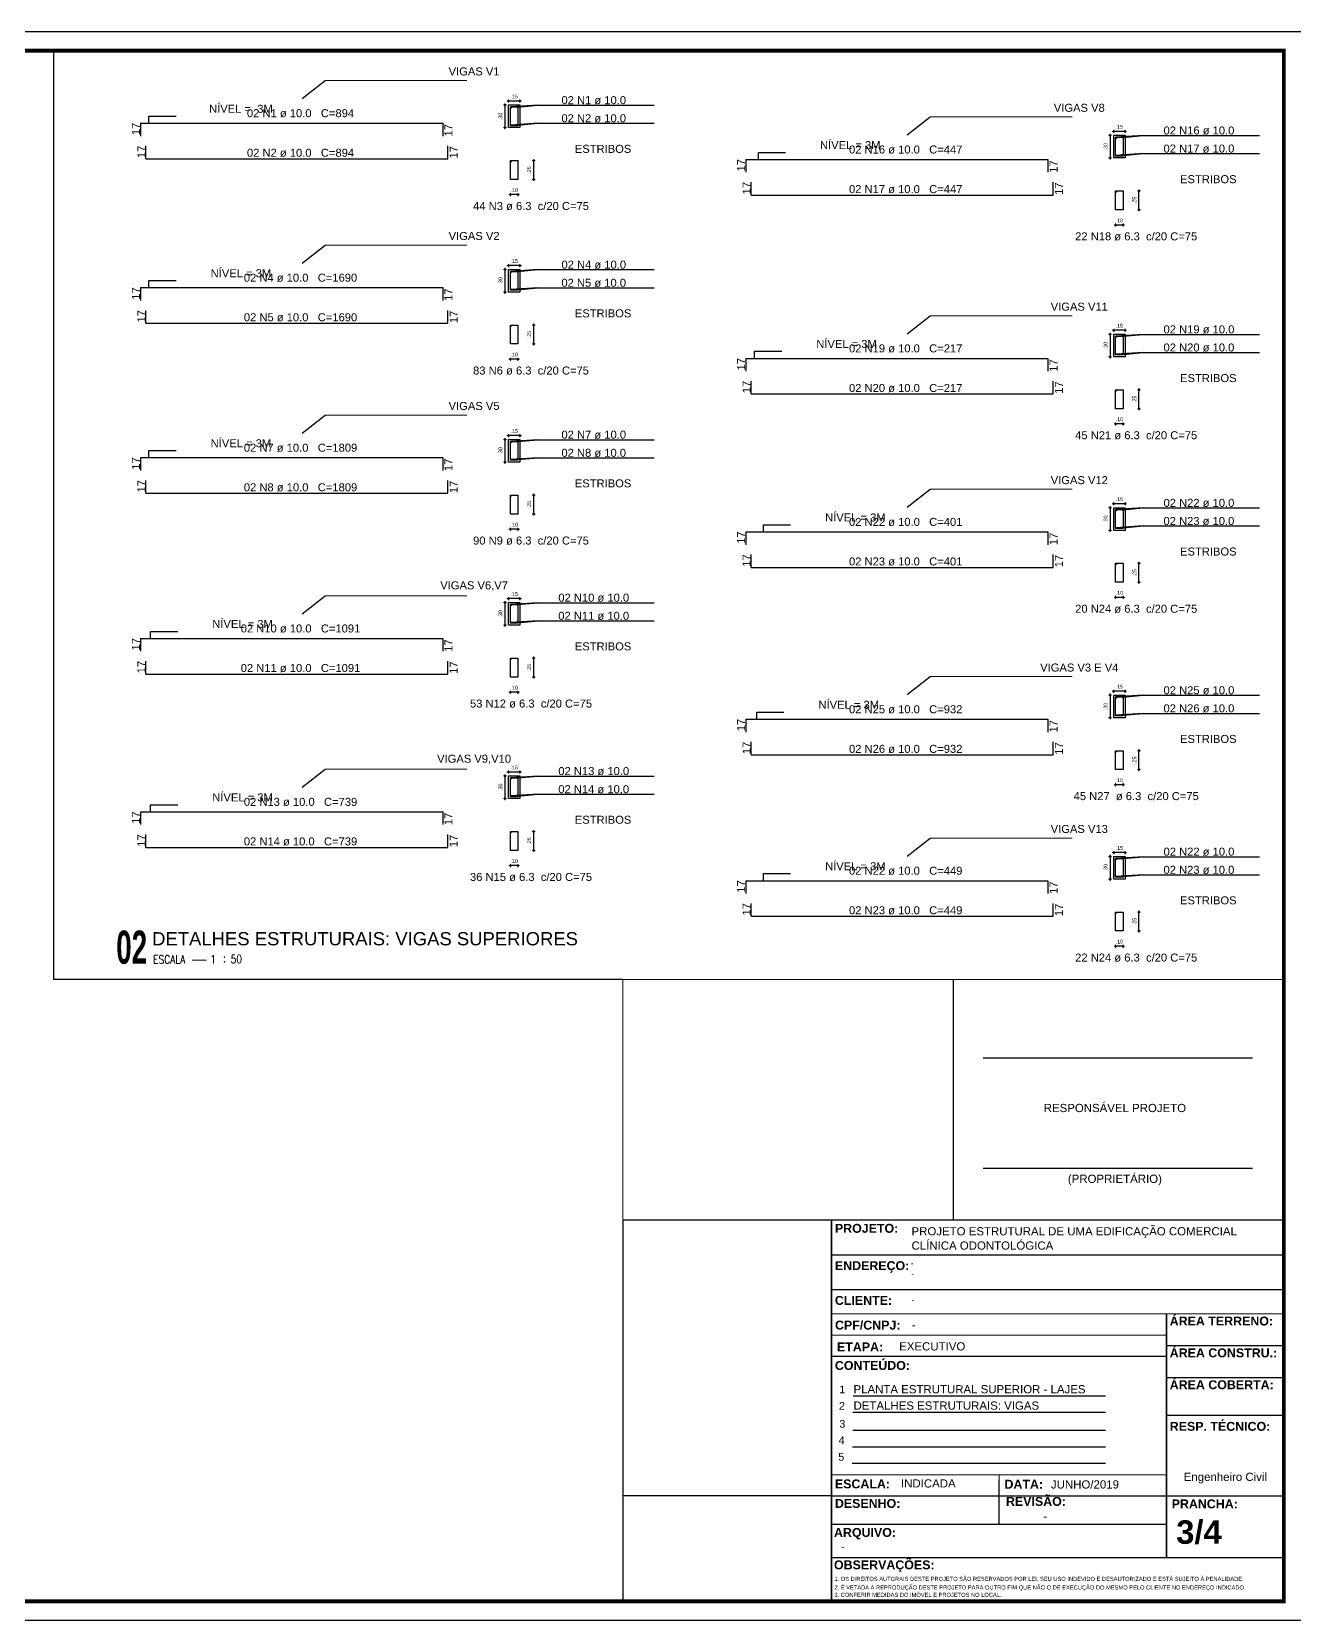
# Model space of a CAD drawing. Header units: millimetres. Extents: x 2317 to 2736, y 1295 to 1343.
# Drawn here: x 2399.63 to 2433.05, y 1299.25 to 1341.3 of the extents above; entities that cross this region are included whole.
import ezdxf
from ezdxf.enums import TextEntityAlignment as Align

# ---------------------------------------------------------------- set-up
doc = ezdxf.new("R2010")
doc.units = ezdxf.units.MM
for name, color, linetype in [('BL-CRM-03', 7, 'Continuous'), ('E-TXT-G', 3, 'Continuous'), ('E-TXT-Y', 2, 'Continuous'), ("LINHA - PROJETU'S", 1, 'Continuous'), ('P2', 1, 'Continuous'), ('PILARES', 1, 'Continuous'), ("PRANCHA - PROJETU'S", 7, 'Continuous'), ('TEXTO', 7, 'Continuous'), ('VIGAS', 5, 'Continuous')]:
    doc.layers.add(name, color=color, linetype=linetype)
for name, color, linetype, lineweight in [('COTAS', 53, 'Continuous', 9), ('DT-Armadura', 2, 'Continuous', 30), ('DT-Cotas', 9, 'Continuous', 5), ('E-TXT-W', 7, 'Continuous', 20)]:
    doc.layers.add(name, color=color, linetype=linetype, lineweight=lineweight)
doc.styles.add('Arial', font='arial.ttf')
doc.styles.add('CARIMBO_DADOS', font='arial.ttf', dxfattribs={"height": 0.1})
doc.styles.add('F2', font='ARIALN.TTF')
doc.styles.add('HELVET', font='HELVET.SHX')
doc.styles.add('REG140', font='romans.shx', dxfattribs={"width": 0.8, "height": 0.35})
doc.styles.add('REG80', font='romans.shx', dxfattribs={"width": 0.8, "height": 0.1})
doc.styles.add('SANSSERIF2', font='sanssb__.ttf', dxfattribs={"width": 0.8})
doc.styles.get("Standard").update_dxf_attribs({"font": 'arial.ttf'})

# ---------------------------------------------------------------- blocks, each defined once
blk = doc.blocks.new('IND_DES')
at = {"layer": 'E-TXT-W'}
blk.add_line((0.027, -0.243), (0.198, -0.243), dxfattribs=at)
at = {"layer": 'E-TXT-G', "style": 'REG80', "width": 0.8}
for s, p in [('ESCALA', (-0.446, -0.286)), ('1', (0.243, -0.286)), (':', (0.399, -0.271))]:
    blk.add_text(s, height=0.1, dxfattribs=at).set_placement(p)
blk.add_attdef('ESCALA', (0.49, -0.281), '', height=0.1, dxfattribs=at)
at = {"layer": 'E-TXT-W', "style": 'SANSSERIF2', "width": 0.6}
blk.add_attdef('00', text='', height=0.4, dxfattribs=at).set_placement((-0.708, -0.288), align=Align.CENTER)
at = {"layer": 'E-TXT-Y', "style": 'REG140', "width": 0.8}
for tag, p in [('PROJETO', (-0.456, 0.183)), ('DESENHO', (-0.458, -0.066))]:
    blk.add_attdef(tag, p, '', height=0.175, dxfattribs=at)
blk = doc.blocks.new('CIRCULOS')
at = {"layer": 'COTAS'}
for p, q in [((-4, 0), (4, 0)), ((0, 4), (0, -4))]:
    blk.add_line(p, q, dxfattribs=at)
for radius in [2, 1]:
    blk.add_circle((0, 0), radius, dxfattribs=at)

msp = doc.modelspace()

# ---------------------------------------------------------------- linework, layer by layer
for p, q in [((2406.782, 1339.535), (2407.391, 1340.014)), ((2413.023, 1339.362), (2412.307, 1339.316)), ((2412.494, 1339.312), (2413.023, 1339.362)), ((2413.023, 1339.362), (2416.103, 1339.362)), ((2413.022, 1338.882), (2412.306, 1338.836)), ((2412.493, 1338.832), (2413.022, 1338.882)), ((2413.022, 1338.882), (2416.103, 1338.882)), ((2422.805, 1338.574), (2423.413, 1339.052)), ((2429.045, 1338.559), (2428.329, 1338.513)), ((2428.517, 1338.509), (2429.045, 1338.559)), ((2429.045, 1338.559), (2432.126, 1338.559)), ((2429.045, 1338.079), (2428.329, 1338.033)), ((2428.516, 1338.029), (2429.045, 1338.079)), ((2429.045, 1338.079), (2432.125, 1338.079)), ((2406.782, 1335.181), (2407.391, 1335.659)), ((2413.023, 1335.007), (2412.307, 1334.961)), ((2412.494, 1334.957), (2413.023, 1335.007)), ((2413.023, 1335.007), (2416.103, 1335.007)), ((2413.022, 1334.527), (2412.306, 1334.481)), ((2412.493, 1334.477), (2413.022, 1334.527)), ((2413.022, 1334.527), (2416.103, 1334.527)), ((2422.805, 1333.309), (2423.413, 1333.787)), ((2429.045, 1333.294), (2428.329, 1333.248)), ((2428.517, 1333.244), (2429.045, 1333.294)), ((2429.045, 1333.294), (2432.126, 1333.294)), ((2429.045, 1332.814), (2428.329, 1332.768)), ((2428.516, 1332.764), (2429.045, 1332.814)), ((2429.045, 1332.814), (2432.125, 1332.814)), ((2406.782, 1330.68), (2407.391, 1331.158)), ((2413.023, 1330.506), (2412.307, 1330.46)), ((2412.494, 1330.456), (2413.023, 1330.506)), ((2413.023, 1330.506), (2416.103, 1330.506)), ((2413.022, 1330.026), (2412.306, 1329.98)), ((2412.493, 1329.977), (2413.022, 1330.026)), ((2413.022, 1330.026), (2416.103, 1330.026)), ((2422.805, 1328.716), (2423.413, 1329.195)), ((2429.045, 1328.701), (2428.329, 1328.655)), ((2428.517, 1328.652), (2429.045, 1328.701)), ((2429.045, 1328.701), (2432.126, 1328.701)), ((2429.045, 1328.221), (2428.329, 1328.176)), ((2428.516, 1328.172), (2429.045, 1328.221)), ((2429.045, 1328.221), (2432.125, 1328.221)), ((2406.782, 1325.895), (2407.391, 1326.374)), ((2413.023, 1326.191), (2412.307, 1326.145)), ((2412.494, 1326.141), (2413.023, 1326.191)), ((2413.023, 1326.191), (2416.103, 1326.191)), ((2413.022, 1325.711), (2412.306, 1325.665)), ((2412.493, 1325.661), (2413.022, 1325.711)), ((2413.022, 1325.711), (2416.103, 1325.711)), ((2422.805, 1323.756), (2423.413, 1324.234)), ((2429.045, 1323.741), (2428.329, 1323.695)), ((2428.517, 1323.691), (2429.045, 1323.741)), ((2429.045, 1323.741), (2432.126, 1323.741)), ((2429.045, 1323.261), (2428.329, 1323.215)), ((2428.516, 1323.211), (2429.045, 1323.261)), ((2429.045, 1323.261), (2432.125, 1323.261)), ((2406.782, 1321.305), (2407.391, 1321.784)), ((2413.023, 1321.601), (2412.307, 1321.555)), ((2412.494, 1321.551), (2413.023, 1321.601)), ((2413.023, 1321.601), (2416.103, 1321.601)), ((2413.022, 1321.121), (2412.306, 1321.075)), ((2412.493, 1321.071), (2413.022, 1321.121)), ((2413.022, 1321.121), (2416.103, 1321.121)), ((2422.805, 1319.482), (2423.413, 1319.961)), ((2429.045, 1319.467), (2428.329, 1319.422)), ((2428.517, 1319.418), (2429.045, 1319.467)), ((2429.045, 1319.467), (2432.126, 1319.467)), ((2429.045, 1318.987), (2428.329, 1318.942)), ((2428.516, 1318.938), (2429.045, 1318.987)), ((2429.045, 1318.987), (2432.125, 1318.987))]:
    msp.add_line(p, q)
at = {"color": 4}
msp.add_line((2432.773, 1309.639), (2432.773, 1316.217), dxfattribs=at)
for points in [[(2375.073, 1299.254), (2433.273, 1299.254), (2433.273, 1341.304), (2375.073, 1341.304)], [(2412.247, 1339.366), (2412.547, 1339.366), (2412.547, 1338.766), (2412.247, 1338.766)], [(2428.269, 1338.563), (2428.569, 1338.563), (2428.569, 1337.963), (2428.269, 1337.963)], [(2412.247, 1335.011), (2412.547, 1335.011), (2412.547, 1334.411), (2412.247, 1334.411)], [(2428.269, 1333.298), (2428.569, 1333.298), (2428.569, 1332.698), (2428.269, 1332.698)], [(2412.247, 1330.51), (2412.547, 1330.51), (2412.547, 1329.91), (2412.247, 1329.91)], [(2428.269, 1328.705), (2428.569, 1328.705), (2428.569, 1328.105), (2428.269, 1328.105)], [(2412.247, 1326.195), (2412.547, 1326.195), (2412.547, 1325.595), (2412.247, 1325.595)], [(2428.269, 1323.745), (2428.569, 1323.745), (2428.569, 1323.145), (2428.269, 1323.145)], [(2412.247, 1321.605), (2412.547, 1321.605), (2412.547, 1321.005), (2412.247, 1321.005)], [(2428.269, 1319.472), (2428.569, 1319.472), (2428.569, 1318.872), (2428.269, 1318.872)]]:
    msp.add_lwpolyline(points, close=True)
at = {"const_width": 0.1}
msp.add_lwpolyline([(2375.573, 1299.754), (2432.773, 1299.754), (2432.773, 1340.804), (2375.573, 1340.804)], close=True, dxfattribs=at)
at = {"layer": 'BL-CRM-03'}
msp.add_line((2402.504, 1299.754), (2402.504, 1299.754), dxfattribs=at)
at = {"layer": 'DT-Armadura', "color": 7}
for p, q in [((2402.729, 1338.885), (2402.729, 1339.072)), ((2402.729, 1339.072), (2403.445, 1339.072)), ((2418.862, 1337.924), (2418.862, 1338.11)), ((2418.862, 1338.11), (2419.578, 1338.11)), ((2402.729, 1334.531), (2402.729, 1334.717)), ((2402.729, 1334.717), (2403.445, 1334.717)), ((2418.763, 1332.659), (2418.763, 1332.845)), ((2418.763, 1332.845), (2419.479, 1332.845)), ((2402.729, 1330.03), (2402.729, 1330.216)), ((2402.729, 1330.216), (2403.445, 1330.216)), ((2418.997, 1328.066), (2418.997, 1328.253)), ((2418.997, 1328.253), (2419.713, 1328.253)), ((2402.773, 1325.245), (2402.773, 1325.432)), ((2402.773, 1325.432), (2403.489, 1325.432)), ((2418.822, 1323.106), (2418.822, 1323.292)), ((2418.822, 1323.292), (2419.538, 1323.292)), ((2402.773, 1320.655), (2402.773, 1320.842)), ((2402.773, 1320.842), (2403.489, 1320.842)), ((2418.997, 1318.832), (2418.997, 1319.019)), ((2418.997, 1319.019), (2419.713, 1319.019))]:
    msp.add_line(p, q, dxfattribs=at)
at = {"layer": 'DT-Cotas'}
for p, q in [((2407.391, 1340.014), (2411.147, 1340.014)), ((2423.413, 1339.052), (2427.169, 1339.052)), ((2407.391, 1335.659), (2411.147, 1335.659)), ((2423.413, 1333.787), (2427.169, 1333.787)), ((2407.391, 1331.158), (2411.147, 1331.158)), ((2423.413, 1329.195), (2427.169, 1329.195)), ((2407.391, 1326.374), (2411.147, 1326.374)), ((2423.413, 1324.234), (2427.169, 1324.234)), ((2407.391, 1321.784), (2411.147, 1321.784)), ((2423.413, 1319.961), (2427.169, 1319.961))]:
    msp.add_line(p, q, dxfattribs=at)
at = {"layer": 'E-TXT-G'}
for p, q in [((2431.94, 1314.131), (2424.814, 1314.131)), ((2431.94, 1311.216), (2424.814, 1311.216))]:
    msp.add_line(p, q, dxfattribs=at)
at = {"layer": "LINHA - PROJETU'S", "color": 1}
for p, q in [((2400.208, 1316.217), (2400.208, 1340.804)), ((2415.273, 1316.217), (2400.208, 1316.217))]:
    msp.add_line(p, q, dxfattribs=at)
at = {"layer": "LINHA - PROJETU'S", "color": 1, "const_width": 0.03}
for points in [[(2415.273, 1309.843), (2415.273, 1316.217), (2432.773, 1316.217)], [(2424.023, 1309.843), (2424.023, 1316.217)], [(2432.773, 1309.843), (2415.273, 1309.843), (2415.273, 1299.754)], [(2420.798, 1299.754), (2420.798, 1309.843)], [(2420.798, 1308.924), (2432.773, 1308.924)], [(2420.798, 1308.924), (2432.773, 1308.924)], [(2420.798, 1308.005), (2432.773, 1308.005)], [(2420.798, 1307.367), (2432.773, 1307.367)], [(2420.798, 1307.367), (2432.773, 1307.367)], [(2420.798, 1307.367), (2432.773, 1307.367)], [(2429.671, 1307.367), (2429.671, 1300.925)], [(2429.671, 1306.803), (2420.798, 1306.803)], [(2420.798, 1306.803), (2429.671, 1306.803)], [(2432.773, 1306.524), (2429.671, 1306.524)], [(2420.798, 1306.239), (2429.671, 1306.239)], [(2429.671, 1305.68), (2432.773, 1305.68)], [(2432.773, 1304.68), (2429.671, 1304.68)], [(2429.671, 1303.101), (2420.798, 1303.101)], [(2425.235, 1303.101), (2425.235, 1301.793)], [(2415.273, 1302.547), (2432.773, 1302.547)], [(2429.671, 1301.793), (2425.235, 1301.793), (2425.235, 1302.547)], [(2429.671, 1302.547), (2429.671, 1301.793)], [(2425.235, 1301.793), (2420.798, 1301.793)], [(2432.773, 1300.914), (2420.798, 1300.914)]]:
    msp.add_lwpolyline(points, dxfattribs=at)
at = {"layer": "LINHA - PROJETU'S", "color": 1}
for points in [[(2420.798, 1309.843), (2420.798, 1299.754)], [(2429.671, 1302.547), (2429.671, 1300.925)]]:
    msp.add_lwpolyline(points, dxfattribs=at)
at = {"layer": 'P2'}
msp.add_line((2432.773, 1309.843), (2415.273, 1309.843), dxfattribs=at)
at = {"layer": 'PILARES'}
for centre in [(2412.307, 1339.306), (2412.486, 1339.306), (2412.307, 1338.826), (2412.487, 1338.826), (2428.329, 1338.503), (2428.509, 1338.503), (2428.329, 1338.023), (2428.509, 1338.023), (2412.307, 1334.951), (2412.486, 1334.951), (2412.307, 1334.471), (2412.487, 1334.471), (2428.329, 1333.238), (2428.509, 1333.238), (2428.329, 1332.758), (2428.509, 1332.758), (2412.307, 1330.45), (2412.486, 1330.45), (2412.307, 1329.97), (2412.487, 1329.97), (2428.329, 1328.645), (2428.509, 1328.645), (2428.329, 1328.165), (2428.509, 1328.166), (2412.307, 1326.135), (2412.486, 1326.135), (2412.307, 1325.655), (2412.487, 1325.655), (2428.329, 1323.685), (2428.509, 1323.685), (2428.329, 1323.205), (2428.509, 1323.205), (2412.307, 1321.545), (2412.486, 1321.545), (2412.307, 1321.065), (2412.487, 1321.065), (2428.329, 1319.412), (2428.509, 1319.412), (2428.329, 1318.932), (2428.509, 1318.932)]:
    msp.add_circle(centre, 0.01, dxfattribs=at)
at = {"layer": "PRANCHA - PROJETU'S", "color": 1}
for p, q in [((2415.273, 1309.843), (2415.273, 1299.754)), ((2425.235, 1302.547), (2425.235, 1302.973)), ((2420.798, 1302.547), (2415.273, 1302.547)), ((2420.798, 1300.914), (2432.773, 1300.914))]:
    msp.add_line(p, q, dxfattribs=at)
at = {"layer": "PRANCHA - PROJETU'S"}
for p, q in [((2432.773, 1309.843), (2432.773, 1299.754)), ((2415.273, 1299.754), (2432.773, 1299.754)), ((2415.273, 1299.754), (2432.773, 1299.754)), ((2415.273, 1299.754), (2432.773, 1299.754)), ((2417.046, 1299.754), (2432.773, 1299.754)), ((2421.61, 1299.754), (2432.448, 1299.754)), ((2421.61, 1299.754), (2432.773, 1299.754))]:
    msp.add_line(p, q, dxfattribs=at)
at = {"layer": "PRANCHA - PROJETU'S", "color": 6}
for p, q in [((2421.371, 1305.194), (2428.053, 1305.194)), ((2421.362, 1304.76), (2428.053, 1304.76)), ((2421.362, 1304.285), (2428.053, 1304.285)), ((2421.353, 1303.848), (2428.053, 1303.848)), ((2421.353, 1303.848), (2428.053, 1303.848)), ((2421.344, 1303.411), (2428.053, 1303.411)), ((2421.344, 1303.411), (2428.053, 1303.411))]:
    msp.add_line(p, q, dxfattribs=at)
at = {"layer": "PRANCHA - PROJETU'S", "color": 1}
for points in [[(2432.773, 1309.843), (2415.273, 1309.843), (2415.273, 1299.754)], [(2420.798, 1302.198), (2420.798, 1309.843)], [(2429.671, 1300.925), (2429.671, 1307.367)], [(2429.671, 1305.68), (2432.773, 1305.68)], [(2429.671, 1304.68), (2432.773, 1304.68)], [(2432.773, 1302.973), (2432.814, 1302.973)], [(2420.798, 1302.547), (2432.773, 1302.547)], [(2425.235, 1301.793), (2425.235, 1302.547)], [(2420.798, 1299.754), (2420.798, 1302.198)], [(2429.671, 1302.198), (2429.671, 1302.201)], [(2420.798, 1301.793), (2429.671, 1301.793)]]:
    msp.add_lwpolyline(points, dxfattribs=at)
at = {"layer": 'VIGAS', "color": 8}
for p, q in [((2412.153, 1339.356), (2412.153, 1338.776)), ((2412.237, 1339.469), (2412.227, 1339.469)), ((2412.547, 1339.469), (2412.247, 1339.469)), ((2412.557, 1339.469), (2412.567, 1339.469)), ((2428.175, 1338.553), (2428.175, 1337.973)), ((2428.259, 1338.666), (2428.249, 1338.666)), ((2428.569, 1338.666), (2428.269, 1338.666)), ((2428.579, 1338.666), (2428.589, 1338.666)), ((2412.916, 1337.404), (2412.916, 1337.884)), ((2412.287, 1336.992), (2412.277, 1336.992)), ((2412.497, 1336.992), (2412.297, 1336.992)), ((2412.507, 1336.992), (2412.517, 1336.992)), ((2428.938, 1336.601), (2428.938, 1337.081)), ((2428.309, 1336.189), (2428.299, 1336.189)), ((2428.519, 1336.189), (2428.319, 1336.189)), ((2428.529, 1336.189), (2428.539, 1336.189)), ((2412.237, 1335.114), (2412.227, 1335.114)), ((2412.547, 1335.114), (2412.247, 1335.114)), ((2412.557, 1335.114), (2412.567, 1335.114)), ((2412.153, 1335.001), (2412.153, 1334.421)), ((2412.916, 1333.049), (2412.916, 1333.529)), ((2428.175, 1333.288), (2428.175, 1332.708)), ((2428.259, 1333.401), (2428.249, 1333.401)), ((2428.569, 1333.401), (2428.269, 1333.401)), ((2428.579, 1333.401), (2428.589, 1333.401)), ((2412.287, 1332.637), (2412.277, 1332.637)), ((2412.497, 1332.637), (2412.297, 1332.637)), ((2412.507, 1332.637), (2412.517, 1332.637)), ((2428.938, 1331.336), (2428.938, 1331.816)), ((2428.309, 1330.924), (2428.299, 1330.924)), ((2428.519, 1330.924), (2428.319, 1330.924)), ((2428.529, 1330.924), (2428.539, 1330.924)), ((2412.153, 1330.5), (2412.153, 1329.92)), ((2412.237, 1330.613), (2412.227, 1330.613)), ((2412.547, 1330.613), (2412.247, 1330.613)), ((2412.557, 1330.613), (2412.567, 1330.613)), ((2412.916, 1328.548), (2412.916, 1329.028)), ((2428.259, 1328.809), (2428.249, 1328.809)), ((2428.569, 1328.809), (2428.269, 1328.809)), ((2428.579, 1328.809), (2428.589, 1328.809)), ((2428.175, 1328.695), (2428.175, 1328.115)), ((2412.287, 1328.136), (2412.277, 1328.136)), ((2412.497, 1328.136), (2412.297, 1328.136)), ((2412.507, 1328.136), (2412.517, 1328.136)), ((2428.938, 1326.743), (2428.938, 1327.223)), ((2412.237, 1326.298), (2412.227, 1326.298)), ((2412.547, 1326.298), (2412.247, 1326.298)), ((2412.557, 1326.298), (2412.567, 1326.298)), ((2428.309, 1326.331), (2428.299, 1326.331)), ((2428.519, 1326.331), (2428.319, 1326.331)), ((2428.529, 1326.331), (2428.539, 1326.331)), ((2412.153, 1326.185), (2412.153, 1325.605)), ((2412.916, 1324.233), (2412.916, 1324.713)), ((2412.287, 1323.821), (2412.277, 1323.821)), ((2412.497, 1323.821), (2412.297, 1323.821)), ((2412.507, 1323.821), (2412.517, 1323.821)), ((2428.175, 1323.735), (2428.175, 1323.155)), ((2428.259, 1323.848), (2428.249, 1323.848)), ((2428.569, 1323.848), (2428.269, 1323.848)), ((2428.579, 1323.848), (2428.589, 1323.848)), ((2428.938, 1321.783), (2428.938, 1322.263)), ((2412.237, 1321.708), (2412.227, 1321.708)), ((2412.547, 1321.708), (2412.247, 1321.708)), ((2412.557, 1321.708), (2412.567, 1321.708)), ((2412.153, 1321.595), (2412.153, 1321.015)), ((2428.309, 1321.371), (2428.299, 1321.371)), ((2428.519, 1321.371), (2428.319, 1321.371)), ((2428.529, 1321.371), (2428.539, 1321.371)), ((2412.916, 1319.643), (2412.916, 1320.123)), ((2428.259, 1319.575), (2428.249, 1319.575)), ((2428.569, 1319.575), (2428.269, 1319.575)), ((2428.579, 1319.575), (2428.589, 1319.575)), ((2412.287, 1319.231), (2412.277, 1319.231)), ((2412.497, 1319.231), (2412.297, 1319.231)), ((2412.507, 1319.231), (2412.517, 1319.231)), ((2428.175, 1319.462), (2428.175, 1318.882)), ((2428.938, 1317.51), (2428.938, 1317.99)), ((2428.309, 1317.097), (2428.299, 1317.097)), ((2428.519, 1317.097), (2428.319, 1317.097)), ((2428.529, 1317.097), (2428.539, 1317.097))]:
    msp.add_line(p, q, dxfattribs=at)
at = {"layer": 'VIGAS'}
for p, q in [((2412.297, 1339.295), (2412.329, 1339.295)), ((2412.318, 1339.316), (2412.318, 1339.29)), ((2402.504, 1338.885), (2410.504, 1338.885)), ((2402.504, 1338.885), (2402.504, 1338.545)), ((2410.504, 1338.885), (2410.504, 1338.545)), ((2428.319, 1338.492), (2428.351, 1338.492)), ((2428.341, 1338.513), (2428.341, 1338.487)), ((2402.645, 1337.944), (2402.645, 1338.284)), ((2410.645, 1337.944), (2410.645, 1338.284)), ((2402.645, 1337.944), (2410.645, 1337.944)), ((2412.297, 1337.873), (2412.329, 1337.873)), ((2412.318, 1337.894), (2412.318, 1337.868)), ((2418.526, 1337.924), (2426.526, 1337.924)), ((2418.526, 1337.924), (2418.526, 1337.584)), ((2426.526, 1337.924), (2426.526, 1337.584)), ((2418.668, 1336.982), (2418.668, 1337.322)), ((2426.668, 1336.982), (2426.668, 1337.322)), ((2418.668, 1336.982), (2426.668, 1336.982)), ((2428.319, 1337.07), (2428.351, 1337.07)), ((2428.341, 1337.091), (2428.341, 1337.065)), ((2412.297, 1334.94), (2412.329, 1334.94)), ((2412.318, 1334.961), (2412.318, 1334.935)), ((2402.504, 1334.531), (2410.504, 1334.531)), ((2402.504, 1334.531), (2402.504, 1334.191)), ((2410.504, 1334.531), (2410.504, 1334.191)), ((2402.645, 1333.589), (2402.645, 1333.929)), ((2410.645, 1333.589), (2410.645, 1333.929)), ((2402.645, 1333.589), (2410.645, 1333.589)), ((2412.297, 1333.518), (2412.329, 1333.518)), ((2412.318, 1333.539), (2412.318, 1333.513)), ((2428.319, 1333.227), (2428.351, 1333.227)), ((2428.341, 1333.248), (2428.341, 1333.222)), ((2418.526, 1332.659), (2426.526, 1332.659)), ((2418.526, 1332.659), (2418.526, 1332.319)), ((2426.526, 1332.659), (2426.526, 1332.319)), ((2418.668, 1331.717), (2418.668, 1332.057)), ((2426.668, 1331.717), (2426.668, 1332.057)), ((2428.319, 1331.805), (2428.351, 1331.805)), ((2428.341, 1331.826), (2428.341, 1331.8)), ((2418.668, 1331.717), (2426.668, 1331.717)), ((2412.297, 1330.439), (2412.329, 1330.439)), ((2412.318, 1330.46), (2412.318, 1330.434)), ((2402.504, 1330.03), (2410.504, 1330.03)), ((2402.504, 1330.03), (2402.504, 1329.69)), ((2410.504, 1330.03), (2410.504, 1329.69)), ((2402.645, 1329.088), (2402.645, 1329.428)), ((2410.645, 1329.088), (2410.645, 1329.428)), ((2402.645, 1329.088), (2410.645, 1329.088)), ((2412.297, 1329.017), (2412.329, 1329.017)), ((2412.318, 1329.038), (2412.318, 1329.012)), ((2428.319, 1328.634), (2428.351, 1328.634)), ((2428.341, 1328.655), (2428.341, 1328.629)), ((2418.526, 1328.066), (2426.526, 1328.066)), ((2418.526, 1328.066), (2418.526, 1327.726)), ((2426.526, 1328.066), (2426.526, 1327.726)), ((2418.668, 1327.124), (2418.668, 1327.464)), ((2418.668, 1327.124), (2426.668, 1327.124)), ((2426.668, 1327.124), (2426.668, 1327.464)), ((2428.319, 1327.212), (2428.351, 1327.212)), ((2428.341, 1327.233), (2428.341, 1327.207)), ((2412.297, 1326.124), (2412.329, 1326.124)), ((2412.318, 1326.145), (2412.318, 1326.119)), ((2402.504, 1325.245), (2410.504, 1325.245)), ((2402.504, 1325.245), (2402.504, 1324.905)), ((2410.504, 1325.245), (2410.504, 1324.905)), ((2402.645, 1324.303), (2402.645, 1324.643)), ((2410.645, 1324.303), (2410.645, 1324.643)), ((2412.297, 1324.702), (2412.329, 1324.702)), ((2412.318, 1324.723), (2412.318, 1324.697)), ((2402.645, 1324.303), (2410.645, 1324.303)), ((2428.319, 1323.674), (2428.351, 1323.674)), ((2428.341, 1323.695), (2428.341, 1323.669)), ((2418.526, 1323.106), (2426.526, 1323.106)), ((2418.526, 1323.106), (2418.526, 1322.766)), ((2426.526, 1323.106), (2426.526, 1322.766)), ((2418.668, 1322.164), (2418.668, 1322.504)), ((2426.668, 1322.164), (2426.668, 1322.504)), ((2418.668, 1322.164), (2426.668, 1322.164)), ((2428.319, 1322.252), (2428.351, 1322.252)), ((2428.341, 1322.273), (2428.341, 1322.247)), ((2412.297, 1321.534), (2412.329, 1321.534)), ((2412.318, 1321.555), (2412.318, 1321.529)), ((2402.504, 1320.655), (2410.504, 1320.655)), ((2402.504, 1320.655), (2402.504, 1320.315)), ((2410.504, 1320.655), (2410.504, 1320.315)), ((2402.645, 1319.713), (2402.645, 1320.053)), ((2410.645, 1319.713), (2410.645, 1320.053)), ((2412.297, 1320.112), (2412.329, 1320.112)), ((2412.318, 1320.133), (2412.318, 1320.107)), ((2402.645, 1319.713), (2410.645, 1319.713)), ((2428.319, 1319.4), (2428.351, 1319.4)), ((2428.341, 1319.422), (2428.341, 1319.396)), ((2418.526, 1318.832), (2426.526, 1318.832)), ((2418.526, 1318.832), (2418.526, 1318.492)), ((2426.526, 1318.832), (2426.526, 1318.492)), ((2418.668, 1317.89), (2418.668, 1318.23)), ((2418.668, 1317.89), (2426.668, 1317.89)), ((2426.668, 1317.89), (2426.668, 1318.23)), ((2428.319, 1317.978), (2428.351, 1317.978)), ((2428.341, 1318), (2428.341, 1317.974))]:
    msp.add_line(p, q, dxfattribs=at)
for points in [[(2412.297, 1339.316), (2412.497, 1339.316), (2412.497, 1338.816), (2412.297, 1338.816)], [(2428.319, 1338.513), (2428.519, 1338.513), (2428.519, 1338.013), (2428.319, 1338.013)], [(2412.297, 1337.894), (2412.497, 1337.894), (2412.497, 1337.394), (2412.297, 1337.394)], [(2428.319, 1337.091), (2428.519, 1337.091), (2428.519, 1336.591), (2428.319, 1336.591)], [(2412.297, 1334.961), (2412.497, 1334.961), (2412.497, 1334.461), (2412.297, 1334.461)], [(2412.297, 1333.539), (2412.497, 1333.539), (2412.497, 1333.039), (2412.297, 1333.039)], [(2428.319, 1333.248), (2428.519, 1333.248), (2428.519, 1332.748), (2428.319, 1332.748)], [(2428.319, 1331.826), (2428.519, 1331.826), (2428.519, 1331.326), (2428.319, 1331.326)], [(2412.297, 1330.46), (2412.497, 1330.46), (2412.497, 1329.96), (2412.297, 1329.96)], [(2412.297, 1329.038), (2412.497, 1329.038), (2412.497, 1328.538), (2412.297, 1328.538)], [(2428.319, 1328.655), (2428.519, 1328.655), (2428.519, 1328.155), (2428.319, 1328.155)], [(2428.319, 1327.233), (2428.519, 1327.233), (2428.519, 1326.733), (2428.319, 1326.733)], [(2412.297, 1326.145), (2412.497, 1326.145), (2412.497, 1325.645), (2412.297, 1325.645)], [(2412.297, 1324.723), (2412.497, 1324.723), (2412.497, 1324.223), (2412.297, 1324.223)], [(2428.319, 1323.695), (2428.519, 1323.695), (2428.519, 1323.195), (2428.319, 1323.195)], [(2428.319, 1322.273), (2428.519, 1322.273), (2428.519, 1321.773), (2428.319, 1321.773)], [(2412.297, 1321.555), (2412.497, 1321.555), (2412.497, 1321.055), (2412.297, 1321.055)], [(2412.297, 1320.133), (2412.497, 1320.133), (2412.497, 1319.633), (2412.297, 1319.633)], [(2428.319, 1319.422), (2428.519, 1319.422), (2428.519, 1318.922), (2428.319, 1318.922)], [(2428.319, 1318), (2428.519, 1318), (2428.519, 1317.5), (2428.319, 1317.5)]]:
    msp.add_lwpolyline(points, close=True, dxfattribs=at)

# ---------------------------------------------------------------- block references
ref = msp.add_blockref('IND_DES', (2403.817, 1317.264), dxfattribs=dict(xscale=2.193744800000605, yscale=2.193744800000013, zscale=2.193744800000013))
ref.add_attrib('00', '02', dxfattribs={"layer": 'E-TXT-W', "height": 0.8775, "style": 'SANSSERIF2', "width": 0.6}).set_placement((2402.271, 1316.632), align=Align.CENTER)
ref.add_attrib('DESENHO', 'DETALHES ESTRUTURAIS: VIGAS SUPERIORES', (2402.812, 1317.12), dxfattribs={"layer": 'E-TXT-Y', "height": 0.35})
ref.add_attrib('ESCALA', '50', (2404.891, 1316.647), dxfattribs={"layer": 'E-TXT-G', "height": 0.2194, "style": 'REG80', "width": 0.8})
at = {"layer": 'VIGAS', "color": 8, "xscale": 0.01, "yscale": 0.01, "zscale": 0.01}
for p, rotation in [((2412.153, 1339.366), 90), ((2412.547, 1339.469), 180), ((2412.153, 1338.766), 270), ((2428.175, 1338.563), 90), ((2428.569, 1338.666), 180), ((2412.916, 1337.894), 90), ((2428.175, 1337.963), 270), ((2412.916, 1337.394), 270), ((2412.497, 1336.992), 180), ((2428.938, 1337.091), 90), ((2428.938, 1336.591), 270), ((2428.519, 1336.189), 180), ((2412.547, 1335.114), 180), ((2412.153, 1335.011), 90), ((2412.153, 1334.411), 270), ((2412.916, 1333.539), 90), ((2428.569, 1333.401), 180), ((2412.916, 1333.039), 270), ((2428.175, 1333.298), 90), ((2412.497, 1332.637), 180), ((2428.175, 1332.698), 270), ((2428.938, 1331.826), 90), ((2428.938, 1331.326), 270), ((2428.519, 1330.924), 180), ((2412.153, 1330.51), 90), ((2412.547, 1330.613), 180), ((2412.153, 1329.91), 270), ((2412.916, 1329.038), 90), ((2428.569, 1328.809), 180), ((2412.916, 1328.538), 270), ((2428.175, 1328.705), 90), ((2412.497, 1328.136), 180), ((2428.175, 1328.105), 270), ((2428.938, 1327.233), 90), ((2428.938, 1326.733), 270), ((2412.547, 1326.298), 180), ((2428.519, 1326.331), 180), ((2412.153, 1326.195), 90), ((2412.153, 1325.595), 270), ((2412.916, 1324.723), 90), ((2412.916, 1324.223), 270), ((2412.497, 1323.821), 180), ((2428.175, 1323.745), 90), ((2428.569, 1323.848), 180), ((2428.175, 1323.145), 270), ((2428.938, 1322.273), 90), ((2412.153, 1321.605), 90), ((2412.547, 1321.708), 180), ((2428.938, 1321.773), 270), ((2428.519, 1321.371), 180), ((2412.153, 1321.005), 270), ((2412.916, 1320.133), 90), ((2412.916, 1319.633), 270), ((2428.569, 1319.575), 180), ((2412.497, 1319.231), 180), ((2428.175, 1319.472), 90), ((2428.175, 1318.872), 270), ((2428.938, 1318), 90), ((2428.938, 1317.5), 270), ((2428.519, 1317.097), 180)]:
    msp.add_blockref('CIRCULOS', p, dxfattribs=dict(at, rotation=rotation))
for p in [(2412.247, 1339.469), (2428.269, 1338.666), (2412.297, 1336.992), (2428.319, 1336.189), (2412.247, 1335.114), (2428.269, 1333.401), (2412.297, 1332.637), (2428.319, 1330.924), (2412.247, 1330.613), (2428.269, 1328.809), (2412.297, 1328.136), (2412.247, 1326.298), (2428.319, 1326.331), (2412.297, 1323.821), (2428.269, 1323.848), (2412.247, 1321.708), (2428.319, 1321.371), (2428.269, 1319.575), (2412.297, 1319.231), (2428.319, 1317.097)]:
    msp.add_blockref('CIRCULOS', p, dxfattribs=at)

# ---------------------------------------------------------------- texts
at = {"layer": 'DT-Armadura', "color": 7, "char_height": 0.2118, "width": 5.59152, "attachment_point": 8, "line_spacing_factor": 0.9, "style": 'Arial'}
for s, insert in [('\\A1;\\pt1.4826;VIGAS V1 ', (2411.336, 1340.145)), ('\\A1;NÍVEL =  3M', (2405.163, 1339.157)), ('02 N1 ø 10.0   ', (2414.504, 1339.382)), ('\\A1;VIGAS V8 ', (2427.358, 1339.183)), ('02 N1 ø 10.0   C=894', (2406.741, 1339.037)), ('02 N2 ø 10.0  ', (2414.503, 1338.903)), ('\\A1;NÍVEL = 3M', (2421.295, 1338.196)), ('02 N16 ø 10.0   ', (2430.526, 1338.58)), ('02 N2 ø 10.0   C=894', (2406.741, 1337.99)), ('\\A1;ESTRIBOS', (2414.751, 1338.096)), ('02 N16 ø 10.0   C=447', (2422.763, 1338.076)), ('02 N17 ø 10.0  ', (2430.525, 1338.1)), ('02 N17 ø 10.0   C=447', (2422.763, 1337.028)), ('\\A1;ESTRIBOS', (2430.774, 1337.293)), ('44 N3 ø 6.3  c/20 C=75', (2412.843, 1336.58)), ('\\A1;\\pt1.4826;VIGAS V2 ', (2411.336, 1335.79)), ('22 N18 ø 6.3  c/20 C=75', (2428.865, 1335.777)), ('02 N4 ø 10.0   ', (2414.504, 1335.028)), ('\\A1;NÍVEL = 3M', (2405.163, 1334.803)), ('02 N4 ø 10.0   C=1690', (2406.741, 1334.683)), ('02 N5 ø 10.0  ', (2414.503, 1334.548)), ('02 N5 ø 10.0   C=1690', (2406.741, 1333.635)), ('\\A1;ESTRIBOS', (2414.751, 1333.742)), ('\\A1;VIGAS V11', (2427.358, 1333.918)), ('02 N19 ø 10.0   ', (2430.526, 1333.314)), ('\\A1;NÍVEL = 3M ', (2421.197, 1332.931)), ('02 N19 ø 10.0   C=217', (2422.763, 1332.811)), ('02 N20 ø 10.0  ', (2430.525, 1332.835)), ('83 N6 ø 6.3  c/20 C=75', (2412.843, 1332.225)), ('\\A1;ESTRIBOS', (2430.774, 1332.028)), ('02 N20 ø 10.0   C=217', (2422.763, 1331.763)), ('\\A1;\\pt1.4826;VIGAS V5', (2411.336, 1331.29)), ('\\A1;NÍVEL = 3M', (2405.163, 1330.302)), ('02 N7 ø 10.0   ', (2414.504, 1330.527)), ('45 N21 ø 6.3  c/20 C=75', (2428.865, 1330.512)), ('02 N7 ø 10.0   C=1809', (2406.741, 1330.182)), ('02 N8 ø 10.0  ', (2414.503, 1330.047)), ('02 N8 ø 10.0   C=1809', (2406.741, 1329.134)), ('\\A1;ESTRIBOS', (2414.751, 1329.241)), ('\\A1;VIGAS V12', (2427.358, 1329.326)), ('02 N22 ø 10.0   ', (2430.526, 1328.722)), ('\\A1;NÍVEL = 3M', (2421.43, 1328.338)), ('02 N22 ø 10.0   C=401', (2422.763, 1328.218)), ('02 N23 ø 10.0  ', (2430.525, 1328.242)), ('90 N9 ø 6.3  c/20 C=75', (2412.843, 1327.724)), ('\\A1;ESTRIBOS', (2430.774, 1327.436)), ('02 N23 ø 10.0   C=401', (2422.763, 1327.171)), ('\\A1;VIGAS V6,V7', (2411.336, 1326.505)), ('02 N10 ø 10.0   ', (2414.504, 1326.212)), ('02 N11 ø 10.0  ', (2414.503, 1325.732)), ('20 N24 ø 6.3  c/20 C=75', (2428.865, 1325.919)), ('\\A1;NÍVEL = 3M', (2405.206, 1325.517)), ('02 N10 ø 10.0   C=1091', (2406.741, 1325.397)), ('\\A1;ESTRIBOS', (2414.751, 1324.926)), ('\\A1;VIGAS V3 E V4', (2427.358, 1324.365)), ('02 N11 ø 10.0   C=1091', (2406.741, 1324.35)), ('02 N25 ø 10.0   ', (2430.526, 1323.761)), ('53 N12 ø 6.3  c/20 C=75', (2412.843, 1323.409)), ('\\A1;NÍVEL = 3M', (2421.255, 1323.378)), ('02 N25 ø 10.0   C=932', (2422.763, 1323.258)), ('02 N26 ø 10.0  ', (2430.525, 1323.282)), ('\\A1;ESTRIBOS', (2430.774, 1322.475)), ('\\A1;VIGAS V9,V10', (2411.336, 1321.915)), ('02 N26 ø 10.0   C=932', (2422.763, 1322.21)), ('02 N13 ø 10.0   ', (2414.504, 1321.622)), ('02 N14 ø 10.0  ', (2414.503, 1321.142)), ('\\A1;NÍVEL = 3M', (2405.206, 1320.927)), ('02 N13 ø 10.0   C=739', (2406.741, 1320.807)), ('45 N27  ø 6.3  c/20 C=75', (2428.865, 1320.959)), ('\\A1;ESTRIBOS', (2414.751, 1320.336)), ('02 N14 ø 10.0   C=739', (2406.741, 1319.76)), ('\\A1;VIGAS V13', (2427.358, 1320.092)), ('02 N22 ø 10.0   ', (2430.526, 1319.488)), ('\\A1;NÍVEL = 3M', (2421.43, 1319.104)), ('02 N22 ø 10.0   C=449', (2422.763, 1318.984)), ('02 N23 ø 10.0  ', (2430.525, 1319.008)), ('36 N15 ø 6.3  c/20 C=75', (2412.843, 1318.819)), ('\\A1;ESTRIBOS', (2430.774, 1318.202)), ('02 N23 ø 10.0   C=449', (2422.763, 1317.937)), ('22 N24 ø 6.3  c/20 C=75', (2428.865, 1316.685))]:
    msp.add_mtext(s, dxfattribs=dict(at, insert=insert))
at = {"layer": 'DT-Armadura', "color": 7, "char_height": 0.2118, "width": 5.59152, "attachment_point": 8, "rotation": 90, "line_spacing_factor": 0.9, "style": 'Arial'}
for insert in [(2402.488, 1338.732), (2410.761, 1338.698), (2402.634, 1338.126), (2410.901, 1338.112), (2418.511, 1337.77), (2426.783, 1337.736), (2418.656, 1337.165), (2426.924, 1337.15), (2402.488, 1334.377), (2410.761, 1334.343), (2402.634, 1333.771), (2410.901, 1333.757), (2418.511, 1332.505), (2426.783, 1332.471), (2418.656, 1331.899), (2426.924, 1331.885), (2402.488, 1329.876), (2410.761, 1329.842), (2402.634, 1329.271), (2410.901, 1329.256), (2418.511, 1327.912), (2426.783, 1327.878), (2418.656, 1327.307), (2426.924, 1327.292), (2402.488, 1325.091), (2410.761, 1325.057), (2402.634, 1324.486), (2410.901, 1324.471), (2418.511, 1322.952), (2426.783, 1322.918), (2418.656, 1322.346), (2426.924, 1322.332), (2402.488, 1320.501), (2410.761, 1320.467), (2402.634, 1319.896), (2410.901, 1319.881), (2418.511, 1318.679), (2426.783, 1318.645), (2418.656, 1318.073), (2426.924, 1318.059)]:
    msp.add_mtext('17', dxfattribs=dict(at, insert=insert))
at = {"layer": "PRANCHA - PROJETU'S", "color": 2, "style": 'Arial'}
for s, p in [('RESPONSÁVEL PROJETO', (2428.301, 1312.841)), ('(PROPRIETÁRIO)', (2428.301, 1310.936))]:
    msp.add_text(s, height=0.21676, dxfattribs=at).set_placement(p, align=Align.MIDDLE)
for s, height, p in [('PROJETO ESTRUTURAL DE UMA EDIFICAÇÃO COMERCIAL', 0.21676, (2422.917, 1309.442)), ('CLÍNICA ODONTOLÓGICA', 0.21676, (2422.917, 1309.064)), ('-', 0.217, (2422.921, 1306.962)), ('EXECUTIVO', 0.2168, (2422.59, 1306.396)), ('PLANTA ESTRUTURAL SUPERIOR - LAJES', 0.21676, (2421.382, 1305.261)), ('DETALHES ESTRUTURAIS: VIGAS', 0.21676, (2421.382, 1304.828)), ('INDICADA', 0.2168, (2422.638, 1302.768)), ('JUNHO/2019', 0.2168, (2426.608, 1302.741)), ('-', 0.217, (2426.404, 1301.896)), ('-', 0.217, (2421.042, 1301.101))]:
    msp.add_text(s, height=height, dxfattribs=at).set_placement(p)
at = {"layer": "PRANCHA - PROJETU'S", "style": 'Arial'}
for s, height, p in [('1', 0.205, (2421.004, 1305.261)), ('2', 0.205, (2420.995, 1304.827)), ('3', 0.205, (2421.004, 1304.352)), ('4', 0.205, (2420.986, 1303.915)), ('5', 0.205, (2420.977, 1303.478)), ('2. É VETADA A REPRODUÇÃO DESTE PROJETO PARA OUTRO FIM QUE NÃO O DE EXECUÇÃO DO MESMO PELO CLIENTE NO ENDEREÇO INDICADO.', 0.108382, (2420.875, 1300.068)), ('1. OS DIREITOS AUTORAIS DESTE PROJETO SÃO RESERVADOS POR LEI, SEU USO INDEVIDO É DESAUTORIZADO E ESTÁ SUJEITO À PENALIDADE.', 0.108382, (2420.875, 1300.295)), ('3. CONFERIR MEDIDAS DO IMÓVEL E PROJETOS NO LOCAL.', 0.10838, (2420.875, 1299.873))]:
    msp.add_text(s, height=height, dxfattribs=at).set_placement(p)
msp.add_text('Engenheiro Civil', height=0.21676, dxfattribs=at).set_placement((2431.225, 1302.877), align=Align.BOTTOM_CENTER)
at = {"layer": "PRANCHA - PROJETU'S", "color": 3, "char_height": 0.23508, "width": 8.80966, "attachment_point": 1, "style": 'HELVET'}
for s, insert in [('{\\fArial|b1|i0|c0|p34;PROJETO:}', (2420.888, 1309.746)), ('{\\fArial|b1|i0|c0|p34;ENDEREÇO:}', (2420.888, 1308.759)), ('{\\fArial|b1|i0|c0|p34;CLIENTE:}', (2420.888, 1307.838)), ('{\\fArial|b1|i0|c0|p34;ÁREA TERRENO:}', (2429.752, 1307.292)), ('{\\fArial|b1|i0|c0|p34;CPF/CNPJ:}', (2420.891, 1307.184)), ('{\\fArial|b1|i0|c0|p34;ETAPA:}', (2420.943, 1306.608)), ('{\\fArial|b1|i0|c0|p34;ÁREA CONSTRU.:}', (2429.752, 1306.45)), ('{\\fArial|b1|i0|c0|p34;CONTEÚDO:}', (2420.888, 1306.116)), ('{\\fArial|b1|i0|c0|p34;ÁREA COBERTA:}', (2429.752, 1305.605)), ('{\\fArial|b1|i0|c0|p34;RESP. TÉCNICO:}', (2429.752, 1304.504)), ('{\\fArial|b1|i0|c0|p34;ESCALA:}', (2420.888, 1302.981)), ('{\\fArial|b1|i0|c0|p34;DATA:}', (2425.378, 1302.972)), ('{\\fArial|b1|i0|c0|p34;DESENHO:}', (2420.888, 1302.464)), ('{\\fArial|b1|i0|c0|p34;REVISÃO:}', (2425.417, 1302.517)), ('{\\fArial|b1|i0|c0|p34;PRANCHA:}', (2429.804, 1302.452)), ('{\\fArial|b1|i0|c0|p34;ARQUIVO:}', (2420.864, 1301.695)), ('{\\fArial|b1|i0|c0|p34;OBSERVAÇÕES:}', (2420.864, 1300.838))]:
    msp.add_mtext(s, dxfattribs=dict(at, insert=insert))
at = {"layer": "PRANCHA - PROJETU'S", "color": 2, "insert": (2429.922, 1301.9), "char_height": 0.62207, "width": 23.31203, "attachment_point": 1, "style": 'HELVET'}
msp.add_mtext('{\\fArial|b1|i0|c0|p34;3/4}', dxfattribs=at)
at = {"layer": 'TEXTO', "color": 2, "style": 'F2'}
for p in [(2422.9, 1308.621), (2422.909, 1308.339), (2422.917, 1307.644)]:
    msp.add_text('-', height=0.179, dxfattribs=at).set_placement(p)
at = {"layer": 'VIGAS', "color": 230, "char_height": 0.1, "attachment_point": 5, "style": 'CARIMBO_DADOS'}
for s, insert in [('\\A1;.15', (2412.397, 1339.59)), ('\\A1;.15', (2428.419, 1338.787)), ('\\A1;.10', (2412.397, 1337.113)), ('\\A1;.10', (2428.419, 1336.31)), ('\\A1;.15', (2412.397, 1335.235)), ('\\A1;.15', (2428.419, 1333.522)), ('\\A1;.10', (2412.397, 1332.758)), ('\\A1;.10', (2428.419, 1331.045)), ('\\A1;.15', (2412.397, 1330.734)), ('\\A1;.15', (2428.419, 1328.93)), ('\\A1;.10', (2412.397, 1328.257)), ('\\A1;.15', (2412.397, 1326.419)), ('\\A1;.10', (2428.419, 1326.452)), ('\\A1;.10', (2412.397, 1323.942)), ('\\A1;.15', (2428.419, 1323.969)), ('\\A1;.15', (2412.397, 1321.829)), ('\\A1;.10', (2428.419, 1321.492)), ('\\A1;.15', (2428.419, 1319.696)), ('\\A1;.10', (2412.397, 1319.352)), ('\\A1;.10', (2428.419, 1317.218))]:
    msp.add_mtext(s, dxfattribs=dict(at, insert=insert))
at = {"layer": 'VIGAS', "color": 230, "char_height": 0.1, "attachment_point": 5, "rotation": 90, "style": 'CARIMBO_DADOS'}
for s, insert in [('\\A1;.30', (2412.032, 1339.066)), ('\\A1;.30', (2428.054, 1338.263)), ('\\A1;.25', (2412.795, 1337.644)), ('\\A1;.25', (2428.817, 1336.841)), ('\\A1;.30', (2412.032, 1334.711)), ('\\A1;.25', (2412.795, 1333.289)), ('\\A1;.30', (2428.054, 1332.998)), ('\\A1;.25', (2428.817, 1331.576)), ('\\A1;.30', (2412.032, 1330.21)), ('\\A1;.25', (2412.795, 1328.788)), ('\\A1;.30', (2428.054, 1328.405)), ('\\A1;.25', (2428.817, 1326.983)), ('\\A1;.30', (2412.032, 1325.895)), ('\\A1;.25', (2412.795, 1324.473)), ('\\A1;.30', (2428.054, 1323.445)), ('\\A1;.25', (2428.817, 1322.023)), ('\\A1;.30', (2412.032, 1321.305)), ('\\A1;.25', (2412.795, 1319.883)), ('\\A1;.30', (2428.054, 1319.172)), ('\\A1;.25', (2428.817, 1317.75))]:
    msp.add_mtext(s, dxfattribs=dict(at, insert=insert))

doc.saveas('drawing.dxf')
